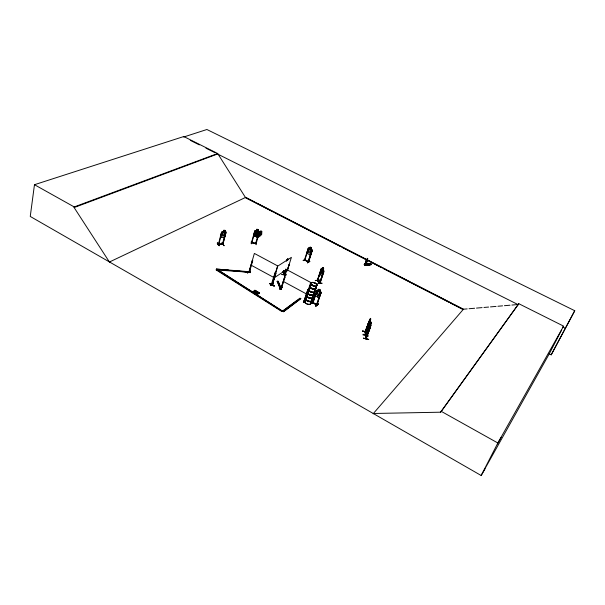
<?xml version="1.0" encoding="UTF-8"?>
<svg xmlns="http://www.w3.org/2000/svg" width="605" height="605" viewBox="0 0 605 605"><rect width="100%" height="100%" fill="white"/><g stroke="black" fill="none" stroke-linecap="round" stroke-linejoin="round"><path stroke-width="0.91" d="M304.005 301.048L307.96 289.387L308.368 289.606L307.877 289.455L304.058 301.071L304.496 301.298L310.72 282.467L286.899 269.709L281.075 288.426C282.452 288.842 280.372 287.594 281.643 288.23M303.392 301.971C307.423 299.188 299.929 304.829 305.389 300.889M257.662 293.833L257.745 292.888L258.017 294.03L258.093 292.888L259.545 292.812L258.093 292.888M257.73 291.807L257.722 292.691L256.18 293.017L257.647 292.933L257.73 291.807L257.995 292.941L258.085 292.003M307.083 253.397L307.098 251.831L307.083 253.397L310.252 255.053L311.129 253.971M253.382 291.187L254.887 291.308L255.151 292.449L255.227 290.43L254.871 290.234L254.788 291.353L253.313 291.436L254.856 291.111L254.871 290.234M255.151 292.449L255.234 291.308L256.679 291.232L255.159 291.549M315.424 294.143L315.379 295.777L318.82 297.645L317.754 297.131L320.219 289.931M251.453 242.749L256.081 243.792L259.484 231.874C258.01 229.84 255.454 234.067 254.554 235.383L257.261 237.712C260.437 236.154 264.566 233.522 259.069 231.299L255.431 230.422L254.796 230.83L251.453 242.764L251.574 242.242M260.982 230.966L259.855 232.07L258.91 231.881L256.822 233.772L256.505 235.073L257.586 235.995L259.053 235.693L261.141 233.81L260.937 232.978L262.131 231.965L260.982 230.966L259.855 232.048M255.227 290.43L255.136 291.36L256.611 291.474M258.766 232.607L259.197 232.623M258.448 229.65L256.891 229.295L258.448 229.65L257.995 231.087L258.645 231.73L257.919 234.286L256.822 235.209L255.37 234.876L254.902 233.598L255.628 231.034L256.535 230.755L256.891 229.295M256.081 243.709L256.104 243.278M256.187 242.363L256.134 244.715M255.62 243.694L255.771 243.187L251.483 242.227M255.302 234.074L258.327 231.39M254.531 231.632L254.962 231.73L251.778 242.839L251.998 242.355M253.76 234.513L254.841 230.83M251.377 241.471L251.309 243.845L251.446 241.289M365.125 264.287C365.775 264.166 364.838 263.772 365.654 264.824L367.023 261.549A1.051 0.718 81.8 0 0 367.439 260.044L367.386 260.052A1.051 0.718 81.8 0 1 367.023 261.549L365.7 264.816L364.989 264.204L366.101 260.763A1.051 0.718 81.8 0 1 366.736 259.492L367.341 258.305L367.764 258.97M364.996 264.234L365.45 264.12M368.12 335.404L362.955 334.24M368.672 339.541L363.446 338.21L368.679 339.503M368.657 339.39L363.469 338.172M317.912 283.435L322.125 283.261L317.958 283.253M271.94 284.637L277.589 265.875L254.365 253.427L248.95 272.227M272.068 284.221L271.584 283.957L271.365 284.441L275.025 272.802L275.419 273.014L271.849 284.698M271.441 284.501L271.456 284.138M271.516 284.063L271.985 284.161M283.692 274.519L285.212 275.237M365.866 338.482L366.161 338.815L366.07 338.036M370.903 325.331L365.957 338.777L365.488 335.677L370.502 322.972L370.691 326.178M369.988 322.941L365.617 334.618M364.376 264.635L364.505 264.007L365.412 264.022L365.065 264.914M322.662 274.973L321.86 276.039L319.863 273.884L320.105 272.227M319.939 273.861L320.136 272.25M249.441 272.371L249.192 271.736M248.897 272.212L252.323 260.558L252.716 260.763L249.351 272.431L249.018 271.796M463.286 309.397L245.464 197.472L217.671 153.504L183.776 136.526L34.47 184.707L30.25 216.446L481.156 475.5L485.044 468.739M272.613 284.335L272.242 284.925L276.001 273.142M285.999 274.965L281.998 274.42L286.006 274.594M109.823 261.829L109.414 262.018L74.12 207.545L74.218 206.94L217.671 153.504M370.192 322.321L370.275 321.452L365.42 334.845L370.124 322.299M308.005 291.86L308.013 291.875A3.328 1.671 18.4 0 0 308.822 294.302A3.328 1.671 18.4 0 0 312.936 295.255A3.328 1.671 18.4 0 0 313.556 293.198M314.978 283.352L315.213 283.579M312.15 285.212L313.065 285.25M312.445 285.439L312.218 285.106M183.776 136.526L183.663 137.017L206.91 129.5L574.75 310.72L551.193 354.84L548.674 353.547M368.748 322.563L368.513 325.142L370.048 321.799L370.585 318.366L370.789 319.372M369.3 326.42L369.073 329.022L370.615 325.671L371.152 322.208L371.364 323.229M367.81 258.963L367.386 260.052M218.889 243.989L218.276 244.405L222.799 244.367M221.286 233.023L221.763 233.114L221.286 233.023L218.367 244.511L218.556 244.095C227.722 244.934 218.11 242.892 218.76 244.503M224.236 237.447L225.09 236.026L224.236 237.447L220.719 237.425L221.649 232.275L220.689 236.056M218.768 244.518L221.695 233.023M218.844 244.488L218.949 244.08M219.29 245.532C216.945 244.965 216.28 239.837 219.26 245.554M223.29 231.828L223.6 230.339L225.113 230.369L224.682 231.828L225.302 232.297L224.614 234.929L223.57 236.048L222.186 236.048L221.732 234.929L222.413 232.297L223.23 231.753M224.742 231.783L225.03 230.392M221.959 242.87L224.016 245.728L222.148 243.097M225.332 233.023L225.801 233.114L225.332 233.023L222.36 244.465L222.844 243.936L222.867 244.458M218.443 244.503L222.814 244.458L225.741 233.023M216.182 269.921L216.923 269.27L250.243 272.326L216.182 269.921L281.983 311.59L297.592 300.163M222.814 244.458L226.081 232.252L225.688 231.753L226.051 232.297M250.243 272.326L250.031 271.781L216.643 269.081L281.794 310.751M216.824 269.633L216.741 268.718M255.56 243.671L258.766 232.524M247.574 272.991L250.326 271.063L247.619 272.749M250.031 271.781L250.145 272.689M250.296 271.063L247.369 272.847M368.717 326.155C367.53 329.332 367.659 323.773 368.226 323.191M368.339 328.795C369.496 323.093 367.416 334.187 369.277 330.05L368.619 331.162M313.246 299.286L311.59 298.741M253.313 291.436L253.722 291.376M254.887 291.308L253.646 291.618M254.796 292.253L255.219 292.2M256.27 291.292L256.679 291.232M256.18 293.017L259.469 293.054M258.017 294.03L257.73 293.591M259.137 292.865L259.545 292.812M270.594 285.56L273.279 283.563L270.639 285.515M271.804 284.675L271.932 284.259M272.288 284.894L275.85 273.059M277.151 281.438L278.202 281.166L281.416 289.273L280.463 289.19L277.151 281.438L278.096 281.522L281.416 289.273M284.395 274.262L284.267 274.67L283.011 271.947L283.45 271.781M286.309 261.307L286.815 259.772L287.383 260.165M283.321 271.501L283.17 272.205L283.299 271.796M283.692 270.435L283.337 272.182M283.337 272.22L283.858 270.45M287.617 259.681L287.761 259.212L288.01 259.749M285.114 275.275L283.73 274.337L285.159 275.101M285.764 269.149L284.289 274.375M285.931 269.165L284.221 274.647M286.044 269.414L284.448 274.678L283.201 271.91M283.049 271.925L285.484 272.046M280.463 289.19L277.256 281.083M281.454 288.267L281.31 288.691L285.076 277.052L284.675 276.84L281.007 288.532L281.423 288.721L280.985 288.487L282.301 287.292M286.899 271.214L289.22 264.325L287.534 270.299M287.315 270.45L291.398 257.337L277.786 266.079L272.068 284.774M365.057 264.256L366.146 260.755A1.051 0.718 81.8 0 1 366.781 259.484L366.781 259.484M281.983 311.59L299.959 298.136L300.814 298.605L283.473 311.741L216.923 269.27M283.473 311.741L300.814 298.605M308.429 249.147L307.975 249.003L308.429 249.147L304.761 260.158C303.536 258.411 306.924 262.298 308.527 261.995M304.474 260.006L308.263 248.194L308.852 247.929C310.365 249.812 310.425 244.874 309.783 248.496L308.958 248.595L308.142 251.135L308.467 252.572L309.73 253.23L310.758 252.504L311.575 249.963L311.046 249.154L311.575 247.755L310.191 247.067M305.079 259.734L304.905 260.097M307.416 262.842L309.896 261.398M311.643 250.924L312.097 251.067L311.643 250.924L308.111 261.927L308.505 262.109L312.331 250.311L311.129 249.116M311.726 250.871L308.126 261.92M304.428 301.275L304.345 300.579M304.587 301.229L304.723 300.798L304.103 300.73M305.82 300.307L303.4 301.971M315.303 280.667L319.47 280.1L315.379 280.433M321.368 268.56L317.451 280.516L320.015 283.284L323.743 272.053L323.365 271.811L319.743 283.011M317.542 280.78L321.187 269.331L317.474 280.758L317.822 280.357M322.828 267.531L320.884 271.6L320.937 273.165L321.739 274.02L322.533 273.369L323.41 270.775L323.645 268.446L322.828 267.531L323.645 268.461L323.176 269.845M311.25 303.589L313.647 301.63M317.307 290.022L320.763 291.86L321.111 292.646L316.838 305.094L312.414 302.681L316.665 290.287L317.315 290.082M312.619 302.644L312.936 302.5M312.944 302.84L316.838 291.292L316.347 291.141L316.748 291.36M316.838 291.292L312.838 302.923M319.569 282.996L322.926 273.528M317.285 280.501L321.3 268.514L321.784 268.302L323.917 271.244L319.856 283.306L317.315 280.561M319.803 291.353L320.287 289.916L318.805 289.122L318.321 290.657L317.421 290.74L316.521 293.417L316.876 294.953L318.253 295.694L319.38 294.945L320.287 292.268L319.705 291.391M315.734 306.009C323.531 299.785 310.705 310.206 318.366 304.217M316.468 304.882L320.438 293.221L320.847 293.433L320.438 293.221M316.816 305.064L321.058 292.646L319.712 291.353M364.709 264.665L364.989 263.893L365.458 264.173M364.966 264.37L365.133 263.916M365.942 265.209L366.033 264.688L365.269 265.149L364.452 264.438M366.108 264.756L365.48 264.846C363.65 266.366 374.782 265.187 370.502 263.47L364.225 264.506L364.565 264.793M367.643 263.977L368.649 264.718M368.816 263.803L369.821 264.544M369.852 263.651L370.857 264.393M362.524 331.207L367.749 332.13L362.614 330.973M365.246 331.888L369.746 319.402M365.216 331.88L370.638 318.381M365.231 332.153L369.315 321.346M369.98 324.046L365.579 336.002L371.213 322.223M365.783 336.04L369.882 325.195M365.912 338.747L370.562 326.821L366.131 338.785L365.692 335.699M283.427 271.925L284.433 273.997M373.391 413.487L440.629 412.202L518.795 303.702L563.618 326.14L497.862 442.996L481.156 475.5L549.499 353.411L561.531 330.171M269.822 283.798C272.999 283.548 278.194 289.175 269.838 283.76M368.831 264.287L368.142 264.151M518.795 303.702L440.629 412.202M551.193 354.84L574.75 310.72M497.37 443.941L501.144 437.43M367.674 332.304L362.516 331.026M368.218 336.191L363.015 334.928M322.639 274.935L321.86 276.039L319.909 273.884M310.252 255.053L311.106 253.926M315.296 280.599L319.251 280.175M318.774 297.675L319.78 296.518M373.119 413.805L463.453 309.208L467.181 308.89M279.676 289.273L282.202 287.473M222.232 231.775L221.619 232.282L222.232 231.775L225.688 231.753M369.973 319.213L364.959 331.82L365.42 334.807M315.802 306.017L318.17 304.096M317.065 304.58L313.012 302.651L317.111 304.61M315.84 305.79L318.222 303.907M311.03 303.438L313.435 301.555M321.089 292.669L320.763 291.86M279.752 289.084L282.316 287.292M285.076 277.052L284.592 276.901M308.3 261.436C299.581 257.133 310.41 262.812 308.361 261.451M307.476 262.85L309.745 261.315M275.025 272.802L275.328 273.074M303.082 260.558L305.654 258.932L303.309 260.679M304.618 259.605L305.079 259.726L304.716 259.537M274.224 277.793L287.829 268.801M251.355 242.635L256.021 243.686M308.24 248.209L309.805 248.481M249.071 271.811L249.517 271.925M252.716 260.763L252.232 260.611M312.445 284.993L312.498 285.439M313.012 285.598L312.732 285.515M109.414 262.018L245.721 197.351L254.962 202.1M321.323 268.567L321.777 268.363M74.12 207.545L217.55 154.003L518.273 304.693M256.134 243.384L255.734 243.293M365.034 265.202L371.432 264.453L370.351 263.599M365.223 265.368L364.339 264.461M370.366 263.621L370.699 263.886L364.505 264.672M368.823 264.241L368.142 264.196M364.225 264.514L370.457 263.614M364.346 264.619L370.646 263.78M365.14 265.293L371.478 264.302M222.489 243.944L222.905 243.959M469.041 308.731L474.63 308.248M476.498 308.089L482.087 307.612M483.947 307.453L488.606 307.053M490.466 306.894L496.062 306.41M497.923 306.251L502.581 305.85M504.441 305.691L510.03 305.215M511.898 305.056L516.557 304.655M319.811 282.694L317.663 280.523M323.917 271.244L323.705 270.465M323.743 272.053L323.365 271.811M258.07 292.691L259.205 292.623M256.512 293.198L257.677 293.13M286.974 260.256L287.761 258.751L288.23 259.651M255.204 291.111L256.346 291.043M224.001 245.706L221.974 243.074M225.052 230.414L223.6 230.339M312.861 285.363L312.46 285.257M312.982 302.508L312.558 302.266L312.498 302.742M312.543 302.644L316.967 305.026M280.569 288.835L281.529 288.91M282.036 274.609L285.953 274.783M281.968 274.458L285.999 274.935M218.488 269.248L222.186 269.588M224.962 269.845L228.66 270.185M232.358 270.526L236.056 270.866M238.831 271.116L242.529 271.456M244.382 271.63L249.003 272.053M222.428 244.473L222.474 244.049M308.043 291.776L308.058 291.784A3.328 1.671 18.4 0 0 308.868 294.166A3.328 1.671 18.4 0 0 312.982 295.119A3.328 1.671 18.4 0 0 313.602 293.062M319.848 282.58L319.811 283.291M366.025 338.127L365.874 335.745M365.488 334.194L365.344 331.85M370.812 324.681L370.888 325.369M367.734 324.915L368.12 327.282M253.903 235.92L257.511 236.797L258.433 235.557L257.511 236.82L253.858 235.958L253.813 234.49M369.988 319.153L370.079 319.909M370.237 320.816L370.313 321.497L369.92 319.198M311.666 298.499L313.292 299.195L311.613 298.666M308.467 262.101L312.278 250.304L311.068 249.139M249.245 272.394L248.92 272.197M190.272 140.33L199.37 144.89M205.98 148.202L215.07 152.755M562.559 326.882L565.062 328.137M256.649 202.962L365.934 259.106M368.46 260.407L386.95 269.906M388.637 270.768L410.492 281.998M412.171 282.86L451.685 303.158M453.364 304.028L463.453 309.208M245.585 197.774L273.286 212.015M274.965 212.877L340.456 246.537M342.135 247.4L381.596 267.682M383.275 268.544L448.759 302.197M450.438 303.06L463.037 309.533M308.83 248.005L311.953 249.631M319.546 291.875L318.162 291.134L317.262 293.811L318.638 294.544M304.134 300.988L304.534 301.207M283.253 281.408L306.856 294.181M251.022 265.126L274.027 277.589M282.701 310.887L283.586 311.378M441.068 411.249L497.862 442.996M34.47 184.707L74.218 206.94M216.272 269.55L282.096 311.22M365.556 334.573L365.163 331.812M317.806 280.508L320.151 282.883L319.735 282.648M220.621 236.033L220.734 237.455M287.761 258.827L288.154 259.666M287.05 259.545L287.383 260.241M370.502 322.972L370.646 323.751M368.362 328.772L368.679 331.177M261.708 233.643L261.715 234.332M314.902 290.786A3.373 1.679 18.4 0 1 313.231 292.442A3.373 1.679 18.4 0 1 309.178 290.922A3.373 1.679 18.4 0 1 309.457 288.744M314.925 291.444A3.328 1.656 18.4 0 1 310.978 292.2A3.328 1.656 18.4 0 1 308.936 289.198M313.617 292.986A3.312 1.664 18.4 0 1 312.997 295.036A3.312 1.664 18.4 0 1 308.898 294.09A3.312 1.664 18.4 0 1 308.111 291.716M315.984 287.556A3.38 1.671 18.4 0 1 312.52 288.933A3.38 1.671 18.4 0 1 310.025 285.757M314.978 290.43A3.328 1.656 18.4 0 1 313.329 292.064A3.328 1.656 18.4 0 1 309.329 290.559A3.328 1.656 18.4 0 1 309.609 288.419M315.878 287.738A3.335 1.649 18.4 0 1 312.467 289.099A3.335 1.649 18.4 0 1 310.002 285.961M314.955 290.619A3.373 1.679 18.4 0 1 313.292 292.276A3.373 1.679 18.4 0 1 309.231 290.755A3.373 1.679 18.4 0 1 309.51 288.577M316.173 287.874A3.38 1.671 18.4 0 1 312.157 288.63A3.38 1.671 18.4 0 1 310.078 285.59M316.06 287.201A3.335 1.649 18.4 0 1 312.649 288.555A3.335 1.649 18.4 0 1 310.184 285.424M311.87 300.572A3.305 1.679 18.4 0 1 307.537 301.199A3.305 1.679 18.4 0 1 306.41 298.084M311.847 299.914A3.35 1.702 18.4 0 1 310.176 301.592A3.35 1.702 18.4 0 1 306.145 300.08A3.35 1.702 18.4 0 1 306.44 297.879M310.524 302.25A3.305 1.694 18.4 0 1 309.896 304.338A3.305 1.694 18.4 0 1 305.805 303.4A3.305 1.694 18.4 0 1 305.033 300.995M310.562 302.145A3.305 1.694 18.4 0 1 309.934 304.232A3.305 1.694 18.4 0 1 305.843 303.294A3.305 1.694 18.4 0 1 305.064 300.889M313.791 293.954A3.312 1.664 18.4 0 1 312.15 295.595A3.312 1.664 18.4 0 1 308.164 294.106A3.312 1.664 18.4 0 1 308.444 291.95M313.859 293.796A3.32 1.671 18.4 0 1 312.203 295.444A3.32 1.671 18.4 0 1 308.21 293.947A3.32 1.671 18.4 0 1 308.49 291.784M312.914 296.722A3.358 1.694 18.4 0 1 311.242 298.394A3.358 1.694 18.4 0 1 307.204 296.881A3.358 1.694 18.4 0 1 307.491 294.688M311.923 299.558A3.305 1.679 18.4 0 1 310.274 301.222A3.305 1.679 18.4 0 1 306.296 299.725A3.305 1.679 18.4 0 1 306.584 297.554M312.808 296.904A3.312 1.671 18.4 0 1 309.405 298.303A3.312 1.671 18.4 0 1 306.969 295.142M311.9 299.747A3.35 1.702 18.4 0 1 310.229 301.434A3.35 1.702 18.4 0 1 306.206 299.921A3.35 1.702 18.4 0 1 306.493 297.713M312.974 296.556A3.358 1.694 18.4 0 1 311.303 298.235A3.358 1.694 18.4 0 1 307.264 296.715A3.358 1.694 18.4 0 1 307.544 294.522M313.118 296.843A3.312 1.671 18.4 0 1 308.777 297.463A3.312 1.671 18.4 0 1 307.642 294.363M315.349 294.143L315.326 295.807L315.349 294.143M258.07 235.731L258.471 236.063L258.978 234.241L260.997 233.712L258.985 233.795L259.061 232.048L258.509 233.825L256.444 234.324L258.509 234.256L258.07 235.731M223.162 232.297L222.474 234.929L223.865 234.929L224.561 232.297L223.162 232.297M223.842 230.649L223.721 231.125L224.614 231.125L224.742 230.649L223.842 230.649M256.407 231.216L255.681 233.78L257.133 234.112L257.866 231.549L256.407 231.216M257.125 229.666L256.989 230.127L257.927 230.339L258.063 229.885L257.125 229.666M309.631 248.95L308.822 251.483L310.078 252.149L310.902 249.608L309.631 248.95M310.373 247.483L310.229 247.937L311.038 248.36L311.189 247.906L310.373 247.483M322.178 269.467L321.308 272.061L322.11 272.916L322.979 270.322L322.178 269.467M322.866 268L323.221 269.006L322.866 268M318.979 289.591L318.812 290.067L319.705 290.544L319.863 290.06L318.979 289.591M368.294 263.788L369.239 264.718L368.294 263.788M369.466 263.621L370.411 264.544L369.466 263.621M369.837 320.37L368.952 323.993L369.837 320.37M370.502 318.858L370.404 319.932L370.502 318.858M370.404 324.227L369.511 327.865L370.404 324.227M371.077 322.699L370.978 323.788L371.077 322.699M269.966 283.654L274.315 286.052L269.951 283.677M217.369 243.074L219.184 245.743L217.369 243.074M259.484 232.38L257.397 234.264L258.479 235.194L260.566 233.311L259.484 232.38M260.982 231.367L260.611 231.707L261.307 232.305L261.678 231.972L260.982 231.367M311.681 284.917A3.343 1.649 18.4 0 0 317.02 285.386A3.343 1.649 18.4 0 0 312.974 282.353A3.343 1.649 18.4 0 0 311.681 284.917M311.598 285.189A3.335 1.641 18.4 0 0 316.914 285.651A3.335 1.641 18.4 0 0 312.883 282.626A3.335 1.641 18.4 0 0 311.598 285.189M311.643 285.031A3.343 1.649 18.4 0 0 316.982 285.492A3.343 1.649 18.4 0 0 312.936 282.459A3.343 1.649 18.4 0 0 311.643 285.031"/></g></svg>
